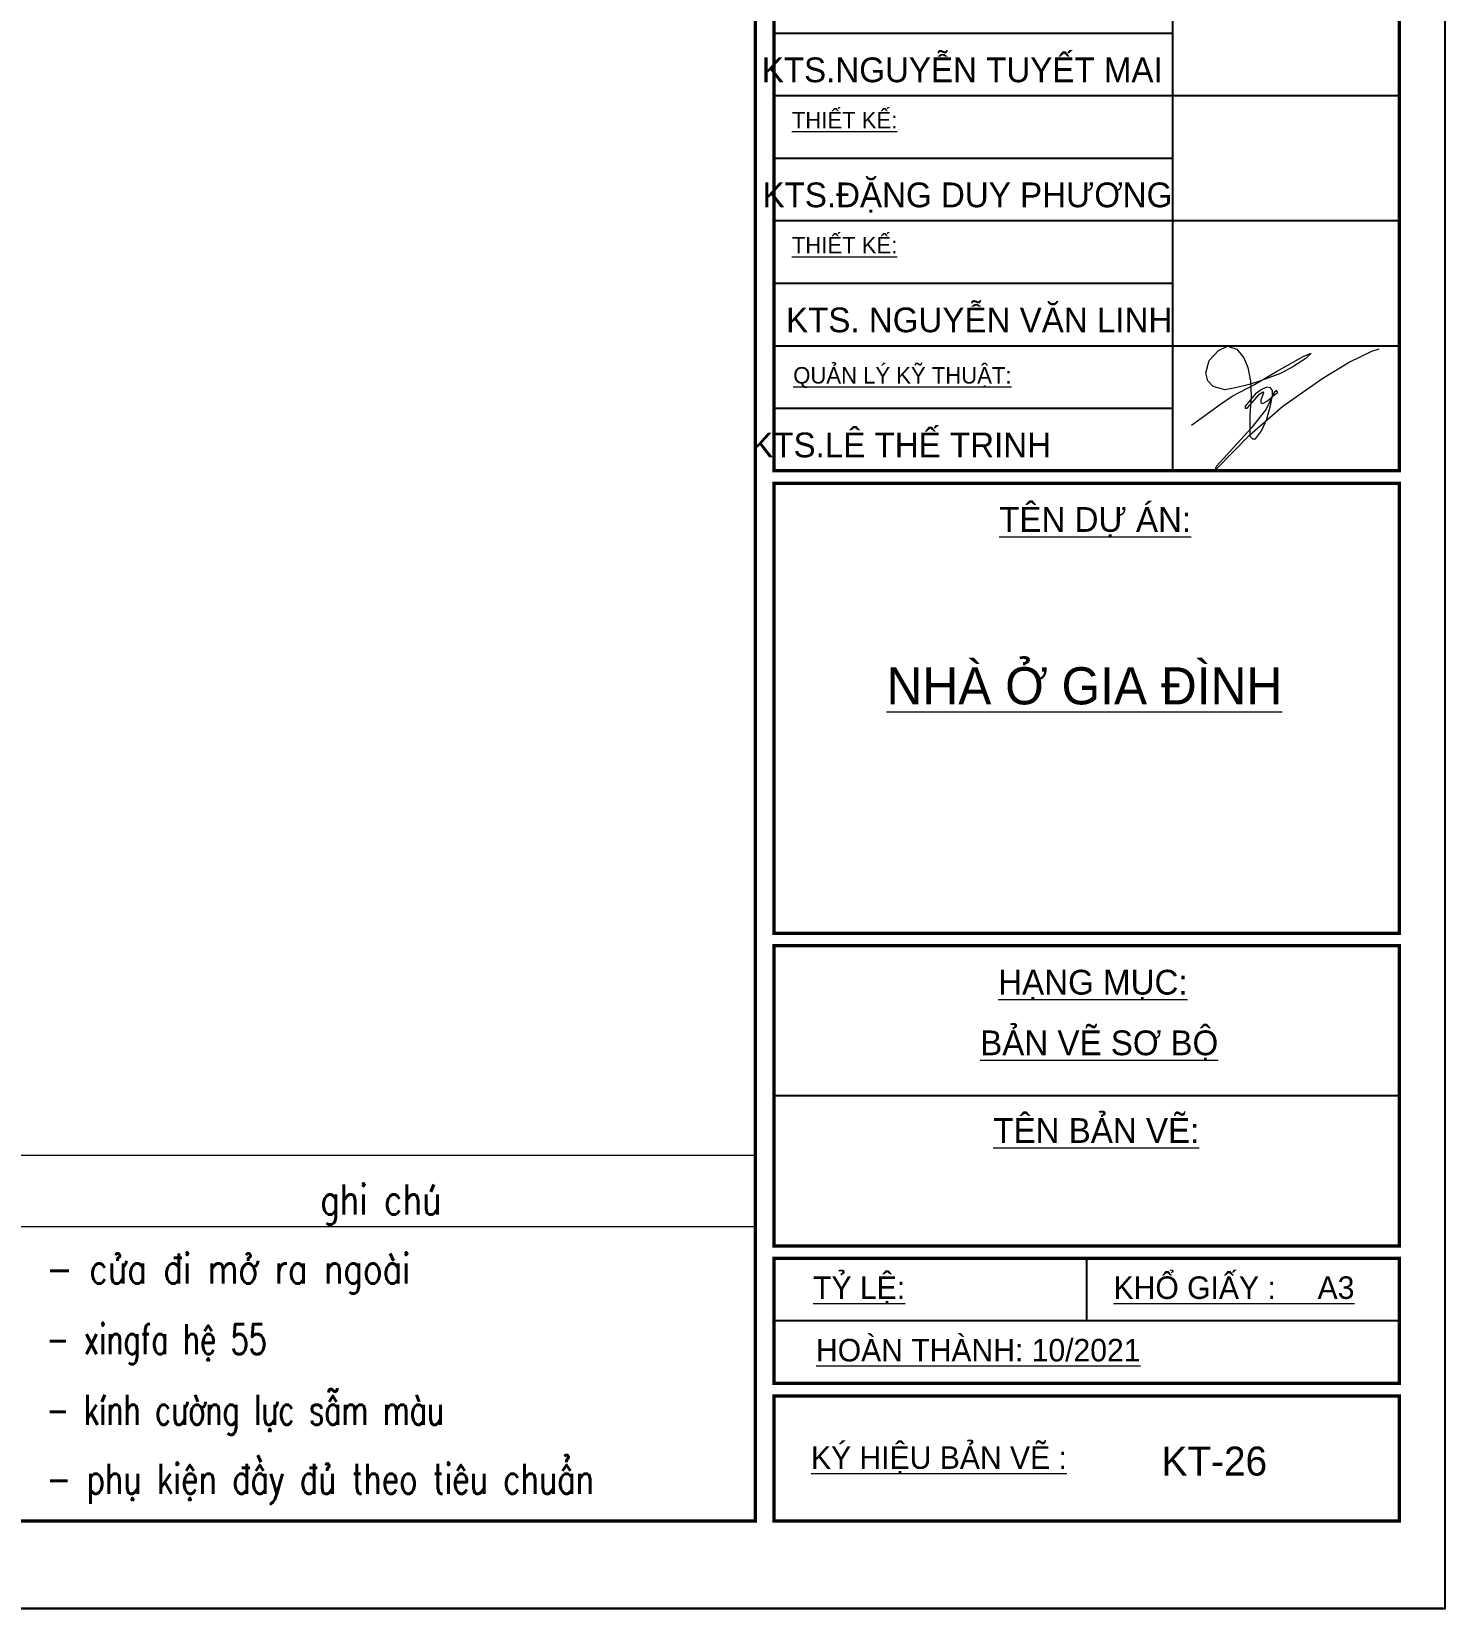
# Model space of a CAD drawing. Header units: millimetres. Extents: x 1336014 to 2939047, y -333549 to -60566.
# Drawn here: x 1421770 to 1424577, y -219540 to -216387 of the extents above; entities that cross this region are included whole.
import ezdxf
from ezdxf.enums import TextEntityAlignment as Align

# ---------------------------------------------------------------- set-up
doc = ezdxf.new("R2010")
doc.units = ezdxf.units.MM
doc.header["$MEASUREMENT"] = 0
for name, color, linetype, lineweight in [('05.Text', 253, 'Continuous', 18), ('10.Text', 254, 'Continuous', 18), ('11.Khung bo', 32, 'Continuous', 50), ('12.Khung', 36, 'Continuous', 25), ('Thay', 253, 'Continuous', 9)]:
    doc.layers.add(name, color=color, linetype=linetype, lineweight=lineweight)
doc.layers.add('Tpl_Bound', color=1, linetype='Continuous', plot=False)
doc.layers.add('VNCC-Ar-Text', color=6, linetype='Continuous')
doc.styles.add('VnAvantH', font='')
doc.styles.add('VNSIMLI', font='VNSIMLI.shx', dxfattribs={"width": 0.6})
doc.styles.get('VnAvantH').set_extended_font_data('.VnAvantH')

# ---------------------------------------------------------------- blocks, each defined once
blk = doc.blocks.new('100')
at = {"layer": '05.Text'}
blk.add_lwpolyline([(1899552, -936475), (1899782, -936308), (1899876, -936245), (1900054, -936151), (1900231, -936047), (1900445, -935926), (1900508, -935900), (1900466, -935942), (1900362, -936010), (1900262, -936062), (1900110, -936118), (1900012, -936151), (1899902, -936177), (1899819, -936193), (1899725, -936167), (1899683, -936120), (1899667, -936057), (1899693, -935958), (1899766, -935879), (1899840, -935843), (1899913, -935869), (1899970, -935937), (1900001, -936015), (1900022, -936120), (1900028, -936245), (1900017, -936396), (1900017, -936501), (1900017, -936564), (1900038, -936584), (1900064, -936584), (1900111, -936522), (1900153, -936428), (1900184, -936318), (1900200, -936235), (1900200, -936198), (1900184, -936177), (1900153, -936172), (1900116, -936188), (1900064, -936224), (1899981, -936323), (1899981, -936339), (1899996, -936339), (1900095, -936229), (1900122, -936208), (1900128, -936217), (1900106, -936276), (1900106, -936297), (1900122, -936302), (1900158, -936282), (1900221, -936229), (1900242, -936214), (1900231, -936199), (1900212, -936214), (1900197, -936249), (1900148, -936349), (1900028, -936501), (1899751, -936804), (1899740, -936825), (1899751, -936825), (1900017, -936553), (1900283, -936323), (1900602, -936099), (1900811, -935973), (1900994, -935885), (1901051, -935864), (1901051, -935864)], dxfattribs=at)
blk.add_lwpolyline([(1899552, -936475), (1899782, -936308), (1899876, -936245), (1900054, -936151), (1900231, -936047), (1900445, -935926), (1900508, -935900), (1900466, -935942), (1900362, -936010), (1900262, -936062), (1900110, -936118), (1900012, -936151), (1899902, -936177), (1899819, -936193), (1899725, -936167), (1899683, -936120), (1899667, -936057), (1899693, -935958), (1899766, -935879), (1899840, -935843), (1899913, -935869), (1899970, -935937), (1900001, -936015), (1900022, -936120), (1900028, -936245), (1900017, -936396), (1900017, -936501), (1900017, -936564), (1900038, -936584), (1900064, -936584), (1900111, -936522), (1900153, -936428), (1900184, -936318), (1900200, -936235), (1900200, -936198), (1900184, -936177), (1900153, -936172), (1900116, -936188), (1900064, -936224), (1899981, -936323), (1899981, -936339), (1899996, -936339), (1900095, -936229), (1900122, -936208), (1900128, -936217), (1900106, -936276), (1900106, -936297), (1900122, -936302), (1900158, -936282), (1900221, -936229), (1900242, -936214), (1900231, -936199), (1900212, -936214), (1900197, -936249), (1900148, -936349), (1900028, -936501), (1899751, -936804), (1899740, -936825), (1899751, -936825), (1900017, -936553), (1900283, -936323), (1900602, -936099), (1900811, -935973), (1900994, -935885), (1901051, -935864), (1901051, -935864)], dxfattribs=at)
blk.add_lwpolyline([(1899552, -936475), (1899782, -936308), (1899876, -936245), (1900054, -936151), (1900231, -936047), (1900445, -935926), (1900508, -935900), (1900466, -935942), (1900362, -936010), (1900262, -936062), (1900110, -936118), (1900012, -936151), (1899902, -936177), (1899819, -936193), (1899725, -936167), (1899683, -936120), (1899667, -936057), (1899693, -935958), (1899766, -935879), (1899840, -935843), (1899913, -935869), (1899970, -935937), (1900001, -936015), (1900022, -936120), (1900028, -936245), (1900017, -936396), (1900017, -936501), (1900017, -936564), (1900038, -936584), (1900064, -936584), (1900111, -936522), (1900153, -936428), (1900184, -936318), (1900200, -936235), (1900200, -936198), (1900184, -936177), (1900153, -936172), (1900116, -936188), (1900064, -936224), (1899981, -936323), (1899981, -936339), (1899996, -936339), (1900095, -936229), (1900122, -936208), (1900128, -936217), (1900106, -936276), (1900106, -936297), (1900122, -936302), (1900158, -936282), (1900221, -936229), (1900242, -936214), (1900231, -936199), (1900212, -936214), (1900197, -936249), (1900148, -936349), (1900028, -936501), (1899751, -936804), (1899740, -936825), (1899751, -936825), (1900017, -936553), (1900283, -936323), (1900602, -936099), (1900811, -935973), (1900994, -935885), (1901051, -935864), (1901051, -935864)], dxfattribs=at)
at = {"layer": '11.Khung bo', "const_width": 26.7}
for points in [[(1860913, -945240), (1860913, -916940), (1896063, -916940), (1896063, -945240)], [(1860913, -945240), (1860913, -916940), (1896063, -916940), (1896063, -945240)], [(1860913, -945240), (1860913, -916940), (1896063, -916940), (1896063, -945240)], [(1896213, -936840), (1901213, -936840), (1901213, -929840), (1896213, -929840)], [(1896213, -936840), (1901213, -936840), (1901213, -929840), (1896213, -929840)], [(1896213, -936840), (1901213, -936840), (1901213, -929840), (1896213, -929840)], [(1896213, -940540), (1901213, -940540), (1901213, -936940), (1896213, -936940)], [(1896213, -940540), (1901213, -940540), (1901213, -936940), (1896213, -936940)], [(1896213, -940540), (1901213, -940540), (1901213, -936940), (1896213, -936940)], [(1896213, -943040), (1901213, -943040), (1901213, -940640), (1896213, -940640)], [(1896213, -943040), (1901213, -943040), (1901213, -940640), (1896213, -940640)], [(1896213, -943040), (1901213, -943040), (1901213, -940640), (1896213, -940640)], [(1896213, -944140), (1901213, -944140), (1901213, -943140), (1896213, -943140)], [(1896213, -944140), (1901213, -944140), (1901213, -943140), (1896213, -943140)], [(1896213, -944140), (1901213, -944140), (1901213, -943140), (1896213, -943140)], [(1896213, -945240), (1901213, -945240), (1901213, -944240), (1896213, -944240)], [(1896213, -945240), (1901213, -945240), (1901213, -944240), (1896213, -944240)], [(1896213, -945240), (1901213, -945240), (1901213, -944240), (1896213, -944240)]]:
    blk.add_lwpolyline(points, close=True, dxfattribs=at)
at = {"layer": '12.Khung'}
for p, q in [((1899399, -929840), (1899399, -936840)), ((1899399, -929840), (1899399, -936840)), ((1899399, -929840), (1899399, -936840)), ((1896213, -933340), (1899399, -933340)), ((1896213, -933340), (1899399, -933340)), ((1896213, -933340), (1899399, -933340)), ((1896213, -933840), (1901213, -933840)), ((1896213, -933840), (1901213, -933840)), ((1896213, -933840), (1901213, -933840)), ((1896213, -934340), (1899399, -934340)), ((1896213, -934340), (1899399, -934340)), ((1896213, -934340), (1899399, -934340)), ((1896213, -934840), (1901213, -934840)), ((1896213, -934840), (1901213, -934840)), ((1896213, -934840), (1901213, -934840)), ((1896213, -935340), (1899399, -935340)), ((1896213, -935340), (1899399, -935340)), ((1896213, -935340), (1899399, -935340)), ((1896213, -935840), (1901213, -935840)), ((1896213, -935840), (1901213, -935840)), ((1896213, -935840), (1901213, -935840)), ((1896213, -936340), (1899399, -936340)), ((1896213, -936340), (1899399, -936340)), ((1896213, -936340), (1899399, -936340)), ((1901213, -941840), (1896213, -941840)), ((1901213, -941840), (1896213, -941840)), ((1901213, -941840), (1896213, -941840)), ((1898713, -943640), (1898713, -943140)), ((1898713, -943640), (1898713, -943140)), ((1898713, -943640), (1898713, -943140)), ((1901213, -943640), (1896213, -943640)), ((1901213, -943640), (1896213, -943640)), ((1901213, -943640), (1896213, -943640))]:
    blk.add_line(p, q, dxfattribs=at)
blk.add_lwpolyline([(1901579, -945940), (1901579, -916240), (1859580, -916240), (1859580, -945940)], close=True, dxfattribs=at)
blk.add_lwpolyline([(1901579, -945940), (1901579, -916240), (1859580, -916240), (1859580, -945940)], close=True, dxfattribs=at)
blk.add_lwpolyline([(1901579, -945940), (1901579, -916240), (1859580, -916240), (1859580, -945940)], close=True, dxfattribs=at)
at = {"layer": '05.Text', "style": 'VnAvantH'}
for s, p in [('KTS.nguyÔn tuyÕt mai', (1899321, -933733)), ('KTS.§ÆNG DUY PH¦¥NG', (1899398, -934733)), ('KTS. NGUYÔN V¡N LINH', (1899398, -935733)), ('KTS.lª thÕ trinh', (1898428, -936733))]:
    blk.add_text(s, height=198, dxfattribs=at).set_placement(p, align=Align.RIGHT)
for s, height, p in [('%%UthiÕt kÕ:', 132, (1896355, -934102)), ('%%UthiÕt kÕ:', 132, (1896355, -935102)), ('%%Uqu¶n lý kü thuËt:', 132, (1896366, -936143)), ('%%Utªn Dù ¸N:', 198, (1898013, -937329)), ('%%Unhµ ë gia ®×nh', 297, (1897112, -938709)), ('%%Uh¹ng môc:', 198, (1898005, -941030)), ('%%Uh¹ng môc:', 198, (1898005, -941030)), ('%%Uh¹ng môc:', 198, (1898005, -941030)), ('%%Ub¶n vÏ s¬ bé', 198, (1897861, -941515)), ('%%Ub¶n vÏ s¬ bé', 198, (1897861, -941515)), ('%%Ub¶n vÏ s¬ bé', 198, (1897861, -941515)), ('%%Utªn b¶n vÏ:', 198, (1897966, -942216)), ('%%Utªn b¶n vÏ:', 198, (1897966, -942216)), ('%%Utªn b¶n vÏ:', 198, (1897966, -942216)), ('%%Utû lÖ:', 180, (1896525, -943464)), ('%%UKHæ GIÊY :     A3', 180, (1898928, -943464)), ('%%Uhoµn thµnh: 10/2021', 180, (1896548, -943964)), ('%%Uký hiÖu b¶n vÏ :', 180, (1896508, -944823))]:
    blk.add_text(s, height=height, dxfattribs=at).set_placement(p)

msp = doc.modelspace()

# ---------------------------------------------------------------- linework, layer by layer
at = {"layer": 'Thay'}
msp.add_line((1423217.1, -218777.1), (1421733.5, -218777.1), dxfattribs=at)
msp.add_lwpolyline([(1419842.8, -218633.8), (1423217.1, -218633.8), (1423217.1, -219365.4), (1419842.8, -219365.4)], close=True, dxfattribs=at)
at = {"layer": 'Tpl_Bound', "color": 1}
msp.add_lwpolyline([(1414096.3, -219540.4), (1414096.3, -212115.5), (1424596.2, -212115.5), (1424596.2, -219540.4)], close=True, dxfattribs=at)

# ---------------------------------------------------------------- block references
at = {"layer": '05.Text', "xscale": 0.25, "yscale": 0.25, "zscale": 0.25}
msp.add_blockref('100', (949201.4, 16944.5), dxfattribs=at)

# ---------------------------------------------------------------- texts
at = {"layer": '10.Text', "ltscale": 0.1, "style": 'VnAvantH'}
msp.add_text('KT-26', height=57.91, dxfattribs=at).set_placement((1424240.3, -219274.7), align=Align.RIGHT)
at = {"layer": 'VNCC-Ar-Text', "style": 'VNSIMLI', "width": 0.8}
msp.add_text('ghi chó', height=60, dxfattribs=at).set_placement((1422468.6, -218753), align=Align.CENTER)
at = {"layer": 'VNCC-Ar-Text', "style": 'VNSIMLI'}
for s, width, p in [('- cöa ®i më ra ngoµi', 0.8, (1421799.1, -218890.9)), ('- xingfa hÖ 55', 0.7, (1421799.1, -219031.9)), ('- kÝnh c\xadêng lùc sÉm mµu', 0.7, (1421799.1, -219173)), ('- phô kiÖn ®Çy ®ñ theo tiªu chuÈn', 0.75, (1421799.1, -219311))]:
    msp.add_text(s, height=60, dxfattribs=dict(at, width=width)).set_placement(p)

doc.saveas('drawing.dxf')
